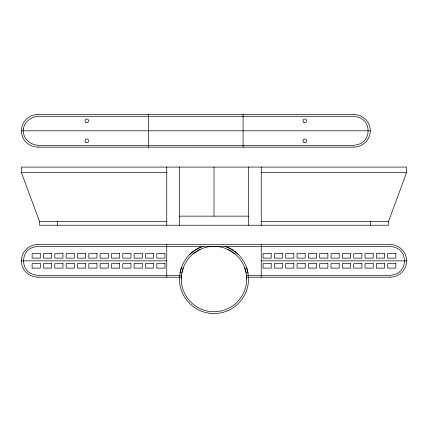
<?xml version="1.0" encoding="UTF-8"?>
<svg xmlns="http://www.w3.org/2000/svg" width="428" height="428" viewBox="0 0 428 428"><rect width="100%" height="100%" fill="white"/><g stroke="black" fill="none" stroke-linecap="round" stroke-linejoin="round"><path stroke-width="0.64" d="M181.295 279.024L181.793 273.348L183.264 267.837M181.558 267.216L180.001 273.032L179.476 279.024A34.524 34.524 0 0 0 214 313.547A34.524 34.524 0 0 0 248.524 279.024L247.999 273.032L246.442 267.216M388.431 221.597L406.6 172.538L406.6 167.086L21.4 167.086L21.4 172.538L39.569 221.597L39.569 225.23L388.431 225.23L388.431 221.597L261.24 221.597M189.588 254.612L190.711 253.585A25.766 25.766 0 0 1 195.441 249.952L199.411 247.737L203.032 246.319M192.98 253.97L200.176 249.385M37.974 114.453L353.683 114.453M21.4 130.808L370.263 130.808M37.974 147.157L353.683 147.157M21.4 172.538L166.76 172.538M261.24 172.538L406.6 172.538M39.569 221.597L166.76 221.597M37.974 244.5L390.026 244.5M21.4 260.855L166.76 260.855M261.24 260.855L406.6 260.855M181.52 275.391L39.381 275.391A17.816 17.816 0 0 1 34.187 274.621C20.052 271.705 20.052 250.006 34.187 247.09A17.816 17.816 0 0 1 39.381 246.319L388.619 246.319A17.816 17.816 0 0 1 393.814 247.09C407.948 250.006 407.948 271.705 393.814 274.621A17.816 17.816 0 0 1 388.619 275.391L246.48 275.391M37.974 277.21L181.376 277.21M246.624 277.21L390.026 277.21M224.968 246.319L228.589 247.737L232.559 249.952A25.766 25.766 0 0 1 237.289 253.585L238.412 254.612M227.824 249.385L235.02 253.97M244.736 267.837L246.207 273.348L246.705 279.024M370.445 221.597L370.445 225.23M261.24 167.086L261.24 225.23M261.24 244.5L261.24 277.21M248.524 167.086L248.524 216.145L179.476 216.145L179.476 167.086M248.443 216.145L248.443 225.23M243.072 114.453L243.072 147.157M214 167.086L214 216.145M179.557 216.145L179.557 225.23M166.76 167.086L166.76 225.23M166.76 244.5L166.76 277.21M148.591 114.453L148.591 147.157M57.555 221.597L57.555 225.23M37.974 114.522A16.483 16.483 0 0 0 21.32 130.802A16.483 16.483 0 0 0 37.974 147.088M353.683 114.522A16.483 16.483 0 0 1 370.338 130.802A16.483 16.483 0 0 1 353.683 147.088M180.001 273.032A34.524 34.524 0 0 1 202.193 246.582M225.807 246.582A34.524 34.524 0 0 1 247.999 273.032M246.582 276.172A32.705 32.705 0 0 1 214 311.728A32.705 32.705 0 0 1 181.419 276.172M181.793 273.348A32.705 32.705 0 0 1 246.207 273.348M37.974 277.141A16.483 16.483 0 0 1 21.32 260.855A16.483 16.483 0 0 1 37.974 244.57M390.026 277.141A16.483 16.483 0 0 0 406.68 260.855A16.483 16.483 0 0 0 390.026 244.57M23.353 128.908C22.208 135.976 27.526 142.727 34.187 144.568A17.816 17.816 0 0 0 39.381 145.338L352.276 145.343A17.816 17.816 0 0 0 357.471 144.573C371.611 141.657 371.611 119.952 357.471 117.042A17.816 17.816 0 0 0 352.276 116.272L39.381 116.272A17.816 17.816 0 0 0 34.187 117.042C28.783 118.62 24.155 123.221 23.353 128.908M40.302 253.585L32.137 253.585L32.137 258.132L40.302 258.132L40.302 253.585M51.633 253.585L43.469 253.585L43.469 258.132L51.633 258.132L51.633 253.585M62.964 253.585L54.8 253.585L54.8 258.132L62.964 258.132L62.964 253.585M74.295 253.585L66.131 253.585L66.131 258.132L74.295 258.132L74.295 253.585M85.627 253.585L77.463 253.585L77.463 258.132L85.627 258.132L85.627 253.585M96.953 253.585L88.794 253.585L88.794 258.132L96.953 258.132L96.953 253.585M108.284 253.585L100.125 253.585L100.125 258.132L108.284 258.132L108.284 253.585M119.615 253.585L111.457 253.585L111.457 258.132L119.615 258.132L119.615 253.585M130.947 253.585L122.788 253.585L122.788 258.132L130.947 258.132L130.947 253.585M142.278 253.585L134.119 253.585L134.119 258.132L142.278 258.132L142.278 253.585M153.609 253.585L145.45 253.585L145.45 258.132L153.609 258.132L153.609 253.585M164.941 253.585L156.782 253.585L156.782 258.132L164.941 258.132L164.941 253.585M271.218 253.585L263.06 253.585L263.06 258.132L271.218 258.132L271.218 253.585M282.55 253.585L274.391 253.585L274.391 258.132L282.55 258.132L282.55 253.585M293.881 253.585L285.722 253.585L285.722 258.132L293.881 258.132L293.881 253.585M305.212 253.585L297.053 253.585L297.053 258.132L305.212 258.132L305.212 253.585M316.543 253.585L308.385 253.585L308.385 258.132L316.543 258.132L316.543 253.585M327.875 253.585L319.716 253.585L319.716 258.132L327.875 258.132L327.875 253.585M339.206 253.585L331.047 253.585L331.047 258.132L339.206 258.132L339.206 253.585M350.537 253.585L342.373 253.585L342.373 258.132L350.537 258.132L350.537 253.585M361.869 253.585L353.705 253.585L353.705 258.132L361.869 258.132L361.869 253.585M373.2 253.585L365.036 253.585L365.036 258.132L373.2 258.132L373.2 253.585M384.531 253.585L376.367 253.585L376.367 258.132L384.531 258.132L384.531 253.585M395.863 253.585L387.698 253.585L387.698 258.132L395.863 258.132L395.863 253.585M40.302 263.578L32.137 263.578L32.137 268.121L40.302 268.121L40.302 263.578M51.633 263.578L43.469 263.578L43.469 268.121L51.633 268.121L51.633 263.578M62.964 263.578L54.8 263.578L54.8 268.121L62.964 268.121L62.964 263.578M74.295 263.578L66.131 263.578L66.131 268.121L74.295 268.121L74.295 263.578M85.627 263.578L77.463 263.578L77.463 268.121L85.627 268.121L85.627 263.578M96.953 263.578L88.794 263.578L88.794 268.121L96.953 268.121L96.953 263.578M108.284 263.578L100.125 263.578L100.125 268.121L108.284 268.121L108.284 263.578M119.615 263.578L111.457 263.578L111.457 268.121L119.615 268.121L119.615 263.578M130.947 263.578L122.788 263.578L122.788 268.121L130.947 268.121L130.947 263.578M142.278 263.578L134.119 263.578L134.119 268.121L142.278 268.121L142.278 263.578M153.609 263.578L145.45 263.578L145.45 268.121L153.609 268.121L153.609 263.578M164.941 263.578L156.782 263.578L156.782 268.121L164.941 268.121L164.941 263.578M271.218 263.578L263.06 263.578L263.06 268.121L271.218 268.121L271.218 263.578M282.55 263.578L274.391 263.578L274.391 268.121L282.55 268.121L282.55 263.578M293.881 263.578L285.722 263.578L285.722 268.121L293.881 268.121L293.881 263.578M305.212 263.578L297.053 263.578L297.053 268.121L305.212 268.121L305.212 263.578M316.543 263.578L308.385 263.578L308.385 268.121L316.543 268.121L316.543 263.578M327.875 263.578L319.716 263.578L319.716 268.121L327.875 268.121L327.875 263.578M339.206 263.578L331.047 263.578L331.047 268.121L339.206 268.121L339.206 263.578M350.537 263.578L342.373 263.578L342.373 268.121L350.537 268.121L350.537 263.578M361.869 263.578L353.705 263.578L353.705 268.121L361.869 268.121L361.869 263.578M373.2 263.578L365.036 263.578L365.036 268.121L373.2 268.121L373.2 263.578M384.531 263.578L376.367 263.578L376.367 268.121L384.531 268.121L384.531 263.578M395.863 263.578L387.698 263.578L387.698 268.121L395.863 268.121L395.863 263.578M85.905 142.374A1.819 1.819 0 0 0 88.628 140.801A1.819 1.819 0 0 0 85.905 139.223A1.819 1.819 0 0 0 85.905 142.374M85.905 122.387A1.819 1.819 0 0 0 88.628 120.814A1.819 1.819 0 0 0 85.905 119.241A1.819 1.819 0 0 0 85.905 122.387M303.939 142.374A1.819 1.819 0 0 0 306.667 140.801A1.819 1.819 0 0 0 303.939 139.223A1.819 1.819 0 0 0 303.939 142.374M303.939 122.387A1.819 1.819 0 0 0 306.667 120.814A1.819 1.819 0 0 0 303.939 119.241A1.819 1.819 0 0 0 303.939 122.387"/></g></svg>
